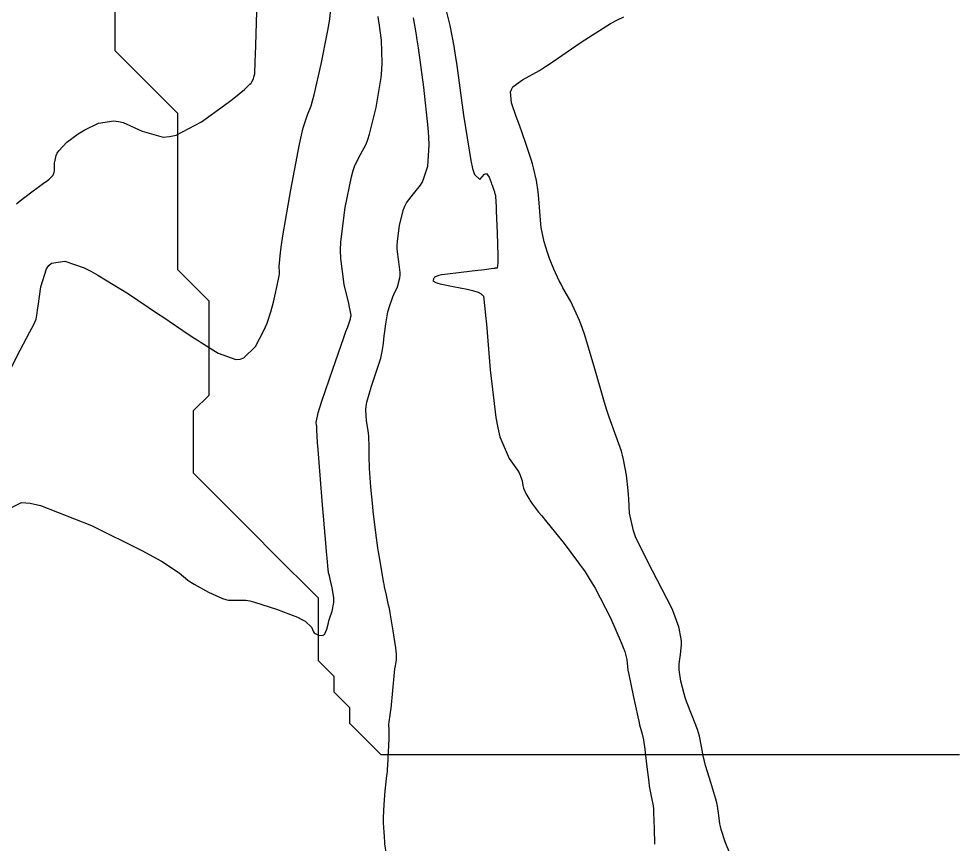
# Model space of a CAD drawing. Header units: metres. Extents: x 837475 to 838479, y 1189012 to 1191015.
# Drawn here: x 837618.9 to 837679, y 1190426.3 to 1190479 of the extents above; entities that cross this region are included whole.
import ezdxf

# ---------------------------------------------------------------- set-up
doc = ezdxf.new("R2010")
doc.units = ezdxf.units.M
doc.header["$LTSCALE"] = 0.3
for name, color, linetype in [('COTAS 10', 1, 'Continuous'), ('COTAS INT', 252, 'Continuous'), ('DRENAJE', 5, 'Continuous')]:
    doc.layers.add(name, color=color, linetype=linetype)

msp = doc.modelspace()

# ---------------------------------------------------------------- linework, layer by layer
at = {"layer": 'COTAS 10'}
msp.add_lwpolyline([(837646.242, 1190479.479), (837646.465, 1190478.623), (837646.711, 1190477.295), (837646.801, 1190476.719), (837646.901, 1190476.052), (837647.339, 1190472.893), (837647.804, 1190469.981), (837647.921, 1190469.47), (837648.032, 1190469.087), (837648.389, 1190468.772), (837648.675, 1190469.114), (837648.742, 1190469.145), (837648.803, 1190469.149), (837648.979, 1190468.933), (837649.105, 1190468.576), (837649.136, 1190468.49), (837649.165, 1190468.409), (837649.251, 1190468.167), (837649.314, 1190467.977), (837649.328, 1190467.93), (837649.341, 1190467.885), (837649.373, 1190467.745), (837649.406, 1190467.3), (837649.418, 1190467.064), (837649.432, 1190466.778), (837649.496, 1190465.339), (837649.54, 1190463.924), (837649.54, 1190463.655), (837649.537, 1190463.439), (837649.483, 1190463.099), (837649.371, 1190463.098), (837649.331, 1190463.094), (837649.288, 1190463.09), (837649.096, 1190463.064), (837648.669, 1190463.009), (837648.477, 1190462.986), (837648.253, 1190462.96), (837647.178, 1190462.84), (837646.136, 1190462.708), (837645.933, 1190462.674), (837645.768, 1190462.643), (837645.481, 1190462.539), (837645.439, 1190462.444), (837645.428, 1190462.418), (837645.418, 1190462.392), (837645.384, 1190462.298), (837645.564, 1190462.186), (837645.689, 1190462.148), (837645.846, 1190462.108), (837646.681, 1190461.94), (837647.563, 1190461.77), (837647.748, 1190461.728), (837647.909, 1190461.688), (837648.28, 1190461.564), (837648.455, 1190461.459), (837648.493, 1190461.431), (837648.526, 1190461.404), (837648.605, 1190461.311), (837648.702, 1190460.536), (837648.746, 1190460.079), (837648.796, 1190459.517), (837649.04, 1190456.613), (837649.404, 1190453.558), (837649.53, 1190452.902), (837649.668, 1190452.327), (837650.256, 1190450.935), (837650.787, 1190450.194), (837650.888, 1190450.03), (837650.968, 1190449.883), (837651.093, 1190449.503), (837651.125, 1190449.221), (837651.148, 1190449.136), (837651.177, 1190449.049), (837651.329, 1190448.712), (837651.509, 1190448.39), (837651.555, 1190448.312), (837651.6, 1190448.24), (837651.746, 1190448.018), (837652.139, 1190447.517), (837652.339, 1190447.268), (837652.578, 1190446.97), (837653.772, 1190445.498), (837655.108, 1190443.685), (837655.437, 1190443.173), (837655.749, 1190442.656), (837656.727, 1190440.754), (837657.414, 1190439.17), (837657.542, 1190438.855), (837657.642, 1190438.592), (837657.779, 1190438.088), (837657.816, 1190437.64), (837657.853, 1190437.413), (837657.901, 1190437.141), (837658.174, 1190435.788), (837658.474, 1190434.422), (837658.539, 1190434.142), (837658.596, 1190433.905), (837658.741, 1190433.404), (837658.844, 1190432.961), (837658.876, 1190432.76), (837658.909, 1190432.526), (837659.041, 1190431.396), (837659.177, 1190430.245), (837659.212, 1190429.996), (837659.247, 1190429.777), (837659.365, 1190429.241), (837659.458, 1190428.737), (837659.477, 1190428.539), (837659.493, 1190428.315), (837659.526, 1190427.294), (837659.557, 1190426.284)], dxfattribs=at)
at = {"layer": 'COTAS INT'}
for points in [[(837618.761, 1190467.216), (837618.929, 1190467.368), (837619.745, 1190467.994), (837620.55, 1190468.574), (837620.71, 1190468.696), (837620.844, 1190468.802), (837621.103, 1190469.045), (837621.165, 1190469.246), (837621.174, 1190469.325), (837621.18, 1190469.415), (837621.174, 1190469.824), (837621.281, 1190470.319), (837621.358, 1190470.462), (837621.455, 1190470.609), (837621.979, 1190471.162), (837622.688, 1190471.696), (837622.903, 1190471.83), (837623.125, 1190471.958), (837623.992, 1190472.373), (837624.979, 1190472.523), (837625.276, 1190472.486), (837625.584, 1190472.413), (837626.783, 1190471.865), (837628.137, 1190471.484), (837628.543, 1190471.518), (837628.962, 1190471.611), (837630.586, 1190472.451), (837632.047, 1190473.517), (837632.364, 1190473.755), (837632.641, 1190473.966), (837633.325, 1190474.52), (837633.68, 1190474.863), (837633.75, 1190474.942), (837633.808, 1190475.014), (837633.915, 1190475.216), (837633.939, 1190475.342), (837633.944, 1190475.367), (837633.949, 1190475.387), (837633.959, 1190475.422), (837633.967, 1190475.442), (837633.97, 1190475.452), (837633.973, 1190475.465), (837633.988, 1190475.531), (837634.023, 1190476.308), (837634.039, 1190476.769), (837634.058, 1190477.337), (837634.147, 1190480.277)], [(837618.304, 1190456.514), (837618.984, 1190457.863), (837619.616, 1190459.037), (837619.738, 1190459.272), (837619.838, 1190459.468), (837620.01, 1190459.848), (837620.069, 1190460.24), (837620.097, 1190460.443), (837620.132, 1190460.686), (837620.301, 1190461.906), (837620.663, 1190463.065), (837620.818, 1190463.269), (837620.998, 1190463.423), (837621.845, 1190463.56), (837623.08, 1190463.122), (837623.503, 1190462.913), (837623.962, 1190462.666), (837625.912, 1190461.459), (837627.771, 1190460.216), (837628.172, 1190459.947), (837628.524, 1190459.71), (837629.383, 1190459.125), (837630.059, 1190458.675), (837630.296, 1190458.523), (837630.553, 1190458.36), (837631.659, 1190457.674), (837632.78, 1190457.276), (837633.048, 1190457.295), (837633.296, 1190457.37), (837634.036, 1190458.107), (837634.562, 1190459.114), (837634.676, 1190459.36), (837634.776, 1190459.591), (837635.023, 1190460.307), (837635.18, 1190460.944), (837635.223, 1190461.126), (837635.267, 1190461.311), (837635.427, 1190461.999), (837635.544, 1190462.614), (837635.561, 1190462.752), (837635.572, 1190462.877), (837635.554, 1190463.215), (837635.631, 1190464.117), (837635.702, 1190464.599), (837635.794, 1190465.181), (837636.303, 1190468.119), (837636.859, 1190471.039), (837636.98, 1190471.609), (837637.087, 1190472.076), (837637.353, 1190472.901), (837637.593, 1190473.491), (837637.682, 1190473.808), (837637.782, 1190474.193), (837638.227, 1190476.14), (837638.642, 1190478.19), (837638.723, 1190478.64), (837638.789, 1190479.038), (837638.906, 1190480.052)], [(837617.924, 1190447.546), (837619.073, 1190448.138), (837619.632, 1190448.087), (837620.295, 1190447.943), (837623.558, 1190446.649), (837626.816, 1190445.031), (837627.475, 1190444.683), (837628.03, 1190444.378), (837629.155, 1190443.639), (837629.71, 1190443.17), (837629.905, 1190443.036), (837630.117, 1190442.9), (837631.031, 1190442.392), (837631.929, 1190441.999), (837632.132, 1190441.935), (837632.315, 1190441.89), (837632.809, 1190441.892), (837633.424, 1190441.883), (837633.684, 1190441.831), (837633.982, 1190441.758), (837635.381, 1190441.319), (837636.727, 1190440.788), (837636.992, 1190440.658), (837637.211, 1190440.534), (837637.61, 1190440.148), (837637.743, 1190439.86), (837637.793, 1190439.799), (837637.849, 1190439.746), (837638.102, 1190439.621), (837638.354, 1190439.638), (837638.41, 1190439.675), (837638.46, 1190439.725), (837638.588, 1190440.023), (837638.695, 1190440.436), (837638.73, 1190440.56), (837638.769, 1190440.687), (837638.931, 1190441.18), (837639.043, 1190441.726), (837639.05, 1190441.886), (837639.046, 1190442.051), (837638.946, 1190442.682), (837638.808, 1190443.227), (837638.781, 1190443.337), (837638.758, 1190443.431), (837638.714, 1190443.624), (837638.701, 1190443.707), (837638.697, 1190443.731), (837638.693, 1190443.756), (837638.68, 1190443.846), (837638.616, 1190444.577), (837638.579, 1190445.004), (837638.535, 1190445.529), (837638.309, 1190448.24), (837638.086, 1190450.971), (837638.044, 1190451.51), (837638.011, 1190451.953), (837637.96, 1190452.769), (837637.955, 1190452.963), (837637.951, 1190453.014), (837637.945, 1190453.065), (837637.911, 1190453.242), (837638.049, 1190453.869), (837638.151, 1190454.204), (837638.281, 1190454.609), (837638.979, 1190456.652), (837639.687, 1190458.665), (837639.822, 1190459.05), (837639.931, 1190459.361), (837640.107, 1190459.862), (837640.111, 1190459.879), (837640.112, 1190459.884), (837640.113, 1190459.89), (837640.116, 1190459.912), (837640.118, 1190459.937), (837640.12, 1190459.951), (837640.123, 1190459.977), (837640.127, 1190460.003), (837640.129, 1190460.009), (837640.13, 1190460.016), (837640.136, 1190460.038), (837640.145, 1190460.06), (837640.147, 1190460.067), (837640.15, 1190460.074), (837640.162, 1190460.1), (837640.099, 1190460.418), (837640.055, 1190460.608), (837640, 1190460.842), (837639.702, 1190462.059), (837639.485, 1190463.731), (837639.48, 1190464.253), (837639.5, 1190464.801), (837639.769, 1190466.99), (837640.177, 1190468.944), (837640.285, 1190469.342), (837640.39, 1190469.679), (837640.747, 1190470.381), (837641.108, 1190471.024), (837641.215, 1190471.324), (837641.324, 1190471.676), (837641.746, 1190473.388), (837642.066, 1190475.298), (837642.112, 1190475.775), (837642.14, 1190476.229), (837642.086, 1190477.684), (837641.935, 1190478.777), (837641.902, 1190479.003), (837641.873, 1190479.196)], [(837642.411, 1190425.636), (837642.315, 1190426.315), (837642.282, 1190426.853), (837642.273, 1190426.97), (837642.264, 1190427.073), (837642.234, 1190427.33), (837642.222, 1190427.661), (837642.225, 1190427.811), (837642.231, 1190427.986), (837642.272, 1190428.832), (837642.33, 1190429.703), (837642.346, 1190429.895), (837642.361, 1190430.065), (837642.416, 1190430.501), (837642.468, 1190430.938), (837642.482, 1190431.109), (837642.497, 1190431.302), (837642.547, 1190432.18), (837642.582, 1190433.03), (837642.586, 1190433.205), (837642.587, 1190433.354), (837642.573, 1190433.675), (837642.557, 1190433.833), (837642.558, 1190433.879), (837642.561, 1190433.926), (837642.591, 1190434.104), (837642.652, 1190434.525), (837642.675, 1190434.726), (837642.701, 1190434.963), (837642.814, 1190436.12), (837642.929, 1190437.267), (837642.956, 1190437.498), (837642.98, 1190437.69), (837643.049, 1190438.069), (837643.049, 1190438.434), (837643.031, 1190438.618), (837643.004, 1190438.838), (837642.84, 1190439.929), (837642.644, 1190441.083), (837642.596, 1190441.342), (837642.551, 1190441.575), (837642.416, 1190442.198), (837642.295, 1190442.728), (837642.26, 1190442.902), (837642.223, 1190443.088), (837642.086, 1190443.858), (837641.944, 1190444.731), (837641.905, 1190444.982), (837641.867, 1190445.237), (837641.73, 1190446.192), (837641.6, 1190447.236), (837641.566, 1190447.548), (837641.533, 1190447.869), (837641.419, 1190449.112), (837641.335, 1190450.3), (837641.321, 1190450.588), (837641.31, 1190450.857), (837641.301, 1190451.678), (837641.285, 1190452.362), (837641.269, 1190452.545), (837641.248, 1190452.725), (837641.13, 1190453.349), (837641.087, 1190454.055), (837641.113, 1190454.287), (837641.155, 1190454.534), (837641.443, 1190455.554), (837641.775, 1190456.514), (837641.846, 1190456.722), (837641.907, 1190456.905), (837642.048, 1190457.358), (837642.122, 1190457.681), (837642.141, 1190457.782), (837642.159, 1190457.888), (837642.217, 1190458.313), (837642.273, 1190458.783), (837642.289, 1190458.917), (837642.305, 1190459.053), (837642.368, 1190459.558), (837642.445, 1190460.052), (837642.471, 1190460.181), (837642.499, 1190460.306), (837642.617, 1190460.73), (837642.772, 1190461.157), (837642.823, 1190461.284), (837642.878, 1190461.415), (837643.107, 1190461.923), (837643.275, 1190462.493), (837643.292, 1190462.663), (837643.296, 1190462.839), (837643.202, 1190463.519), (837643.099, 1190464.313), (837643.097, 1190464.561), (837643.106, 1190464.821), (837643.234, 1190465.862), (837643.496, 1190466.849), (837643.59, 1190467.076), (837643.693, 1190467.283), (837644.141, 1190467.861), (837644.59, 1190468.404), (837644.693, 1190468.589), (837644.787, 1190468.789), (837645.049, 1190469.633), (837645.133, 1190470.979), (837645.114, 1190471.495), (837645.077, 1190472.073), (837644.794, 1190474.676), (837644.448, 1190477.188), (837644.372, 1190477.708), (837644.304, 1190478.152), (837644.131, 1190479.12)], [(837664.383, 1190425.648), (837664.075, 1190426.442), (837663.821, 1190427.228), (837663.772, 1190427.416), (837663.733, 1190427.591), (837663.667, 1190428.115), (837663.584, 1190428.708), (837663.533, 1190428.925), (837663.47, 1190429.166), (837663.144, 1190430.231), (837662.807, 1190431.324), (837662.737, 1190431.583), (837662.678, 1190431.824), (837662.549, 1190432.534), (837662.421, 1190433.193), (837662.361, 1190433.4), (837662.292, 1190433.619), (837661.955, 1190434.5), (837661.599, 1190435.417), (837661.516, 1190435.659), (837661.441, 1190435.895), (837661.23, 1190436.704), (837661.126, 1190437.437), (837661.118, 1190437.626), (837661.12, 1190437.808), (837661.202, 1190438.412), (837661.274, 1190439.025), (837661.269, 1190439.212), (837661.252, 1190439.407), (837661.104, 1190440.174), (837660.711, 1190441.22), (837660.541, 1190441.59), (837660.344, 1190441.995), (837659.412, 1190443.751), (837658.516, 1190445.523), (837658.342, 1190445.938), (837658.201, 1190446.322), (837657.958, 1190447.436), (837657.907, 1190448.36), (837657.886, 1190448.623), (837657.863, 1190448.889), (837657.754, 1190449.879), (837657.575, 1190450.874), (837657.507, 1190451.144), (837657.431, 1190451.411), (837657.089, 1190452.357), (837656.643, 1190453.586), (837656.5, 1190454.032), (837656.35, 1190454.523), (837655.739, 1190456.679), (837655.099, 1190458.832), (837654.929, 1190459.322), (837654.763, 1190459.765), (837654.192, 1190460.981), (837653.693, 1190461.853), (837653.572, 1190462.079), (837653.458, 1190462.299), (837653.109, 1190463.036), (837652.832, 1190463.726), (837652.764, 1190463.915), (837652.699, 1190464.105), (837652.494, 1190464.783), (837652.341, 1190465.492), (837652.309, 1190465.699), (837652.281, 1190465.912), (837652.216, 1190466.724), (837652.163, 1190467.544), (837652.141, 1190467.763), (837652.117, 1190467.977), (837652.007, 1190468.72), (837651.821, 1190469.529), (837651.749, 1190469.785), (837651.668, 1190470.056), (837651.303, 1190471.15), (837650.909, 1190472.257), (837650.809, 1190472.536), (837650.714, 1190472.803), (837650.408, 1190473.667), (837650.347, 1190474.372), (837650.408, 1190474.539), (837650.501, 1190474.694), (837651.118, 1190475.151), (837652.202, 1190475.747), (837652.589, 1190475.99), (837653.015, 1190476.267), (837654.869, 1190477.548), (837656.745, 1190478.753), (837657.184, 1190478.981), (837657.589, 1190479.165)]]:
    msp.add_lwpolyline(points, dxfattribs=at)
at = {"layer": 'DRENAJE'}
msp.add_polyline3d([(837679.05495, 1190432.00681, 0), (837678.05529, 1190432.00681, 0), (837677.05563, 1190432.00681, 0), (837676.05596, 1190432.00681, 0), (837675.0563, 1190432.00681, 0), (837674.05664, 1190432.00681, 0), (837673.05698, 1190432.00681, 0), (837672.05731, 1190432.00681, 0), (837671.05765, 1190432.00681, 0), (837670.05799, 1190432.00681, 0), (837669.05832, 1190432.00681, 0), (837668.05866, 1190432.00681, 0), (837667.059, 1190432.00681, 0), (837666.05933, 1190432.00681, 0), (837665.05967, 1190432.00681, 0), (837664.06001, 1190432.00681, 0), (837663.06035, 1190432.00681, 0), (837662.06068, 1190432.00681, 0), (837661.06102, 1190432.00681, 0), (837660.06136, 1190432.00681, 0), (837659.06169, 1190432.00681, 0), (837658.06203, 1190432.00681, 0), (837657.06237, 1190432.00681, 0), (837656.06271, 1190432.00681, 0), (837655.06304, 1190432.00681, 0), (837654.06338, 1190432.00681, 0), (837653.06372, 1190432.00681, 0), (837652.06405, 1190432.00681, 0), (837651.06439, 1190432.00681, 0), (837650.06473, 1190432.00681, 0), (837649.06507, 1190432.00681, 0), (837648.0654, 1190432.00681, 0), (837647.06574, 1190432.00681, 0), (837646.06608, 1190432.00681, 0), (837645.06641, 1190432.00681, 0), (837644.06675, 1190432.00681, 0), (837643.06709, 1190432.00681, 0), (837642.06743, 1190432.00681, 0), (837641.06776, 1190433.00647, 0), (837640.0681, 1190434.00614, 0), (837640.0681, 1190435.0058, 0), (837639.06844, 1190436.00546, 0), (837639.06844, 1190437.00512, 0), (837638.06877, 1190438.00479, 0), (837638.06877, 1190439.00445, 0), (837638.06877, 1190440.00411, 0), (837638.06877, 1190441.00378, 0), (837638.06877, 1190442.00344, 0), (837637.06911, 1190443.0031, 0), (837636.06945, 1190444.00276, 0), (837635.06978, 1190445.00243, 0), (837634.07012, 1190446.00209, 0), (837633.07046, 1190447.00175, 0), (837632.0708, 1190448.00142, 0), (837631.07113, 1190449.00108, 0), (837630.07147, 1190450.00074, 0), (837630.07147, 1190451.0004, 0), (837630.07147, 1190452.00007, 0), (837630.07147, 1190452.99973, 0), (837630.07147, 1190453.99939, 0), (837631.07113, 1190454.99906, 0), (837631.07113, 1190455.99872, 0), (837631.07113, 1190456.99838, 0), (837631.07113, 1190457.99805, 0), (837631.07113, 1190458.99771, 0), (837631.07113, 1190459.99737, 0), (837631.07113, 1190460.99703, 0), (837630.07147, 1190461.9967, 0), (837629.07181, 1190462.99636, 0), (837629.07181, 1190463.99602, 0), (837629.07181, 1190464.99569, 0), (837629.07181, 1190465.99535, 0), (837629.07181, 1190466.99501, 0), (837629.07181, 1190467.99467, 0), (837629.07181, 1190468.99434, 0), (837629.07181, 1190469.994, 0), (837629.07181, 1190470.99366, 0), (837629.07181, 1190471.99333, 0), (837629.07181, 1190472.99299, 0), (837628.07214, 1190473.99265, 0), (837627.07248, 1190474.99231, 0), (837626.07282, 1190475.99198, 0), (837625.07316, 1190476.99164, 0), (837625.07316, 1190477.9913, 0), (837625.07316, 1190478.99097, 0), (837625.07316, 1190479.99063, 0)], dxfattribs=at)

doc.saveas('drawing.dxf')
